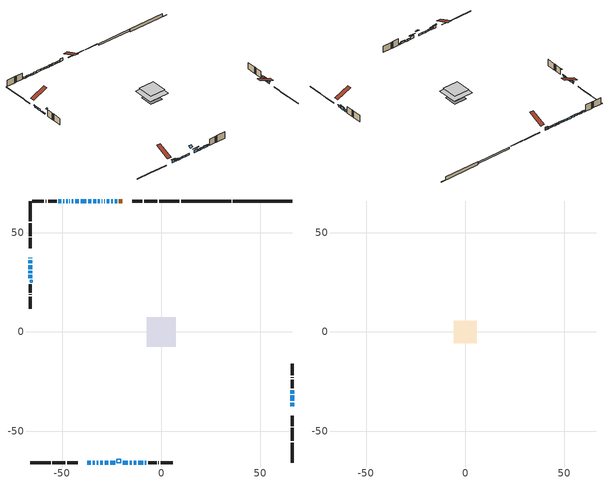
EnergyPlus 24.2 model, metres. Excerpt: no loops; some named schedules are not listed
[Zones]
conditioned space
 floor outside (Floor1 construction): -1.59,-1.59 -1.59,1.59 1.59,1.59 1.59,-1.59 z1.07
 floor adiabatic (Floor3 construction): -3.24,-3.24 -3.24,3.24 3.24,3.24 3.24,-3.24 z1.07
 floor adiabatic (AdiabaticFloorConstruction): -7.43,-7.43 -7.43,7.43 7.43,7.43 7.43,-7.43 z3.51
 floor foundation (Slab1 construction): -4.64,-4.64 -4.64,4.64 4.64,4.64 4.64,-4.64 z-1.37
 floor foundation (Slab2 construction): -3.24,-3.24 -3.24,3.24 3.24,3.24 3.24,-3.24 z-0.3
 wall outside (RimJoist1 construction): 9.14,66.01 -1.09,66.01 / -66.01,-66.01 -55.78,-66.01 / -66.01,66.01 -66.01,55.78 / 66.01,-66.01 66.01,-55.78 z1.07:1.37
 wall outside (RimJoist2 construction): -2.02,66.01 -8.55,66.01 / -54.85,-66.01 -48.32,-66.01 / -66.01,54.85 -66.01,48.32 / 66.01,-54.85 66.01,-48.32 z1.07:1.37
 wall outside (RimJoist3 construction): -9.48,66.01 -14.71,66.01 / -47.39,-66.01 -42.16,-66.01 / -66.01,47.39 -66.01,42.16 / 66.01,-47.39 66.01,-42.16 z1.07:1.37
 wall outside (AdiabaticWallConstruction 1): -19.54,66.01 -21.37,66.01 z1.07:3.1
 wall outside (AdiabaticWallConstruction): 66.01,-37.34 66.01,-35.56 / -66.01,37.34 -66.01,37.08 / -66.01,36.15 -66.01,34.68 / 66.01,-31.03 66.01,-29.26 / -34.63,-66.01 -33.46,-66.01 / -11.56,-66.01 -9.17,-66.01 z1.07:2.24; -66.01,33.75 -66.01,31.72 / -22.29,66.01 -23.45,66.01 / -24.38,66.01 -25.23,66.01 / -26.16,66.01 -27.49,66.01 / -28.41,66.01 -28.81,66.01 / -29.74,66.01 -30.11,66.01 / -31.03,66.01 -31.94,66.01 / -32.87,66.01 -34.23,66.01 / -35.16,66.01 -36.86,66.01 / -37.79,66.01 -40.68,66.01 / -41.6,66.01 -43.31,66.01 / -32.53,-66.01 -31.76,-66.01 / -30.83,-66.01 -29.46,-66.01 / -28.54,-66.01 -26.7,-66.01 / -25.77,-66.01 -23.26,-66.01 / -44.23,66.01 -45.08,66.01 / -46.01,66.01 -46.25,66.01 / -47.18,66.01 -47.99,66.01 / -48.91,66.01 -49.41,66.01 / -15.99,-66.01 -14.87,-66.01 / -50.34,66.01 -51.81,66.01 / -13.94,-66.01 -12.48,-66.01 / -8.24,-66.01 -7.56,-66.01 z1.07:2.29; -66.01,30.79 -66.01,29.67 / -66.01,28.74 -66.01,26.96 z1.07:1.48; 66.01,-34.63 66.01,-31.96 / -37.34,-66.01 -35.56,-66.01 z1.07:3.05; -19.36,-66.01 -16.92,-66.01 z1.07:3
 wall outside (Wall1 construction): -52.74,66.01 -57.03,66.01 / -6.63,-66.01 -2.33,-66.01 / -66.01,24.15 -66.01,19.86 / 66.01,-28.33 66.01,-24.03 z1.07:5.95
 wall outside (Wall2 construction): -57.96,66.01 -58.23,66.01 / -1.41,-66.01 -1.14,-66.01 / -66.01,18.93 -66.01,18.66 / 66.01,-23.1 66.01,-22.84 z1.07:5.95
 wall outside (Wall3 construction): -59.15,66.01 -65.08,66.01 / -0.21,-66.01 5.72,-66.01 / -66.01,17.73 -66.01,11.8 / 66.01,-21.91 66.01,-15.98 z1.07:5.95
 wall foundation (FoundationWall1 construction): 36.14,66.01,-1.37 36.14,66.01,1.07 62.3,66.01,1.07 62.3,66.01,-1.27 66.01,66.01,-1.27 66.01,66.01,-1.37
 wall foundation (FoundationWall2 construction): 35.21,66.01 10.07,66.01 z-0.3:0.9
 window (WindowConstruction): 66.01,-37.34 66.01,-35.56 z1.07:2.24
 window (WindowConstruction 8): -66.01,37.34 -66.01,37.08 z1.07:2.24
 window (WindowConstruction 9): -66.01,36.15 -66.01,34.68 z1.07:2.24
 window (WindowConstruction 10): -66.01,33.75 -66.01,31.72 z1.07:2.29
 window (WindowConstruction 11): -66.01,30.79 -66.01,29.67 z1.07:1.48
 window (WindowConstruction 27): -22.3,66.01 -23.45,66.01 z1.07:2.29
 window (WindowConstruction 28): -24.38,66.01 -25.23,66.01 z1.07:2.29
 window (WindowConstruction 12): 66.01,-34.63 66.01,-31.96 z1.07:3.05
 window (WindowConstruction 13): 66.01,-31.03 66.01,-29.26 z1.07:2.24
 window (WindowConstruction 1): -26.16,66.01 -27.48,66.01 z1.07:2.29
 window (WindowConstruction 14): -28.41,66.01 -28.81,66.01 z1.07:2.29
 window (WindowConstruction 15): -29.74,66.01 -30.1,66.01 z1.07:2.29
 window (WindowConstruction 16): -31.03,66.01 -31.94,66.01 z1.07:2.29
 window (WindowConstruction 17): -32.87,66.01 -34.23,66.01 z1.07:2.29
 window (WindowConstruction 18): -35.16,66.01 -36.86,66.01 z1.07:2.29
 window (WindowConstruction 19): -37.79,66.01 -40.67,66.01 z1.07:2.29
 window (WindowConstruction 20): -37.34,-66.01 -35.56,-66.01 z1.07:3.05
 window (WindowConstruction 21): -34.63,-66.01 -33.46,-66.01 z1.07:2.24
 window (WindowConstruction 2): -41.6,66.01 -43.31,66.01 z1.07:2.29
 window (WindowConstruction 22): -32.53,-66.01 -31.76,-66.01 z1.07:2.29
 window (WindowConstruction 23): -30.83,-66.01 -29.47,-66.01 z1.07:2.29
 window (WindowConstruction 24): -28.54,-66.01 -26.7,-66.01 z1.07:2.29
 window (WindowConstruction 25): -25.77,-66.01 -23.27,-66.01 z1.07:2.29
 window (WindowConstruction 26): -66.01,28.74 -66.01,26.97 z1.07:1.48
 window (WindowConstruction 29): -44.23,66.01 -45.08,66.01 z1.07:2.29
 window (WindowConstruction 3): -46.01,66.01 -46.25,66.01 z1.07:2.29
 window (WindowConstruction 30): -47.18,66.01 -47.99,66.01 z1.07:2.29
 window (WindowConstruction 31): -48.92,66.01 -49.41,66.01 z1.07:2.29
 window (WindowConstruction 32): -19.36,-66.01 -16.92,-66.01 z1.07:3
 window (WindowConstruction 33): -15.99,-66.01 -14.87,-66.01 z1.07:2.29
 window (WindowConstruction 4): -50.34,66.01 -51.81,66.01 z1.07:2.29
 window (WindowConstruction 5): -13.94,-66.01 -12.48,-66.01 z1.07:2.29
 window (WindowConstruction 6): -11.56,-66.01 -9.17,-66.01 z1.07:2.24
 window (WindowConstruction 7): -8.24,-66.01 -7.56,-66.01 z1.07:2.29
 door (Door): -19.54,66.01 -21.37,66.01 z1.07:3.1
 ceiling adiabatic (AdiabaticFloorConstruction): 7.43,-7.43 7.43,7.43 -7.43,7.43 -7.43,-7.43 z3.51
 roof outside (AdiabaticRoofConstruction): -66.01,25.08,5.95 -65.13,25.08,6.31 -65.13,26.04,6.31 -66.01,26.04,5.95; -20.28,-66.01,5.95 -20.28,-64.12,6.74 -22.34,-64.12,6.74 -22.34,-66.01,5.95
 skylight (SkylightConstruction): -66.01,25.08,5.95 -65.13,25.08,6.31 -65.13,26.04,6.31 -66.01,26.04,5.95
 skylight (SkylightConstruction 1): -20.28,-66.01,5.95 -20.28,-64.12,6.74 -22.34,-64.12,6.74 -22.34,-66.01,5.95
attic - vented
 floor to conditioned space (Floor2 construction Reversed): -5.69,-5.69 -5.69,5.69 5.69,5.69 5.69,-5.69 z5.95
 roof outside (Roof1 construction): -18.61,66.01,5.95 -18.61,55.05,10.51 -15.64,55.05,10.51 -15.64,66.01,5.95; -38.26,-66.01,5.95 -38.26,-55.05,10.51 -41.23,-55.05,10.51 -41.23,-66.01,5.95; -66.01,38.26,5.95 -55.05,38.26,10.51 -55.05,41.23,10.51 -66.01,41.23,5.95; 66.01,-38.26,5.95 55.05,-38.26,10.51 55.05,-41.23,10.51 66.01,-41.23,5.95
shading: 66.01,-35.26 66.01,-37.63 66.31,-37.63 66.31,-35.26 z2.54; -66.01,36.78 -66.01,37.63 -66.31,37.63 -66.31,36.78 z2.54; -66.01,34.38 -66.01,36.45 -66.31,36.45 -66.31,34.38 z2.54; -66.01,29.37 -66.01,31.09 -66.31,31.09 -66.31,29.37 z1.77; 66.01,-31.35 66.01,-35.24 66.31,-35.24 66.31,-31.35 z3.66; 66.01,-28.65 66.01,-31.64 66.62,-31.64 66.62,-28.65 z2.85; -34.95,-66.01 -37.95,-66.01 -37.95,-66.31 -34.95,-66.31 z3.66; -32.85,-66.01 -35.24,-66.01 -35.24,-66.62 -32.85,-66.62 z2.85; -66.01,26.36 -66.01,29.35 -66.31,29.35 -66.31,26.36 z2.08; -15.7,-66.01 -20.57,-66.01 -20.57,-66.31 -15.7,-66.31 z4.22; -8.87,-66.01 -11.85,-66.01 -11.85,-66.31 -8.87,-66.31 z2.54
[Building]
Building 1: Terrain=Suburbs
[Site:Location]
Vancouver Intl AP_BC: Latitude {deg}=49.19; Longitude {deg}=-123.18; Time Zone {hr}=-8; Elevation {m}=4; Keep Site Location Information=Yes
[Site:GroundTemperature:Shallow]
8.06451, 6.96315, 6.87495, 7.3976, 9.49575, 11.5841, 13.3946, 14.5416, 14.639, 13.7062, 11.9418, 9.91751
[Site:WaterMainsTemperature]
Calculation Method=Schedule; Temperature Schedule=mains temperature schedule
[Material] Roughness=Rough; Thermal Absorptance=0.9
Name | Thickness {m} | Conductivity {W/m-K} | Density {kg/m3} | Specific Heat {J/kg-K} | Solar Absorptance | Visible Absorptance
asphalt or fiberglass shingles | 0.00635 | 0.162714 | 1121.4 | 1465.45 | 0.4 | 0.4
asphalt or fiberglass shingles 1 | 0.00635 | 0.162714 | 1121.4 | 1465.45 | 0.7 | 0.7
ceiling loosefill ins | 0.169333 | 0.0480833 | 16.02 | 1046.75 | 0.7 | 0.7
ceiling stud and cavity | 0.1397 | 0.132008 | 65.682 | 1177.47 | 0.7 | 0.7
concrete 4.0 in. | 0.1016 | 1.803125 | 2242.8 | 837.4 | 0.7 | 0.7
concrete 8.0 in. | 0.2032 | 1.803125 | 2242.8 | 837.4 | 0.7 | 0.7
door material | 0.04445 | 0.188738 | 512.64 | 1214.23 | 0.7 | 0.7
exterior vertical ins | 0.0207206 | 0.029427 | 32.04 | 1214.23 | 0.7 | 0.7
exterior vertical ins 1 | 0.0288099 | 0.029427 | 32.04 | 1214.23 | 0.7 | 0.7
floor covering | 0.0127 | 0.0433444 | 54.468 | 1339.84 | 0.6 | 0.6
floor covering 1 | 0.0127 | 9.015625 | 54.468 | 1339.84 | 0.6 | 0.6
floor rigid ins; rim joist rigid ins; wall rigid ins | 0.051816 | 0.029427 | 32.04 | 1214.23 | 0.7 | 0.7
floor rigid ins 1; roof rigid ins; wall rigid ins 1 | 0.512978 | 0.029427 | 32.04 | 1214.23 | 0.7 | 0.7
floor stud and cavity | 0.1397 | 0.0956799 | 92.3553 | 1139.71 | 0.7 | 0.7
floor stud and cavity 1 | 0.0889 | 0.233522 | 50.32683 | 1063.81 | 0.7 | 0.7
floor stud and cavity 2 | 0.1397 | 1.75129 | 37.0049 | 1207.88 | 0.7 | 0.7
furniture material conditioned space 1 | 0.1524 | 0.115458 | 640.8 | 1214.23 | 0.6 | 0.6
gypsum board | 0.0127 | 0.160291 | 801 | 837.4 | 0.6 | 0.6
gypsum board 1 | 0.0127 | 0.160291 | 801 | 837.4 | 0.7 | 0.7
osb sheathing 0.5 in. | 0.0127 | 0.115458 | 512.64 | 1214.23 | 0.7 | 0.7
osb sheathing 0.75 in. | 0.01905 | 0.115458 | 512.64 | 1214.23 | 0.7 | 0.7
osb sheathing 2.0 in. | 0.0508 | 0.115458 | 512.64 | 1214.23 | 0.7 | 0.7
rim joist stud and cavity | 0.0508 | 0.0440068 | 125.044 | 1163.47 | 0.6 | 0.6
rim joist stud and cavity 1 | 0.0508 | 0.0310355 | 125.044 | 1163.47 | 0.6 | 0.6
roof stud and cavity | 0.18415 | 1.78686 | 37.0049 | 1207.88 | 0.6 | 0.6
wall stud and cavity | 0.1397 | 0.3136 | 139.0536 | 1170.24 | 0.7 | 0.7
wall stud and cavity 1 | 0.1397 | 0.0881538 | 139.0536 | 1170.24 | 0.7 | 0.7
wall stud and cavity 2 | 0.1397 | 0.272647 | 139.0536 | 1170.24 | 0.7 | 0.7
wall stud and cavity 3 | 0.0889 | 0.380278 | 52.3479 | 1209.89 | 0.7 | 0.7
wall stud and cavity 4 | 0.0889 | 0.391764 | 83.0341 | 1211.67 | 0.7 | 0.7
wood siding | 0.0254 | 0.102417 | 544.68 | 1172.36 | 0.4 | 0.4
wood siding 1; wood siding 2; wood siding 3 | 0.0254 | 0.102417 | 544.68 | 1172.36 | 0.7 | 0.7
[WindowMaterial:SimpleGlazingSystem]
Name | U-Factor {W/m2-K} | Solar Heat Gain Coefficient
SkylightMaterial | 6.76339 | 0.7276
SkylightMaterial 1 | 3.84532 | 0.75
WindowMaterial | 4.17163 | 0.68
WindowMaterial 1 | 3.66685 | 0.7
WindowMaterial 10 | 3.27848 | 0.73
WindowMaterial 11 | 4.81665 | 0.61
WindowMaterial 12 | 4.45042 | 0.64
WindowMaterial 13 | 4.01264 | 0.67
WindowMaterial 14 | 4.58044 | 0.66
WindowMaterial 15 | 3.557267 | 0.7
WindowMaterial 16 | 4.25339 | 0.68
WindowMaterial 17 | 4.51458 | 0.67
WindowMaterial 18 | 5.37877 | 0.61
WindowMaterial 19 | 3.628242 | 0.7
WindowMaterial 2 | 6.492793 | 0.55
WindowMaterial 20 | 4.00924 | 0.67
WindowMaterial 21 | 4.33856 | 0.68
WindowMaterial 22 | 5.38218 | 0.61
WindowMaterial 23 | 3.032052 | 0.57
WindowMaterial 24 | 3.006501 | 0.6
WindowMaterial 25 | 4.31925 | 0.65
WindowMaterial 26 | 3.85763 | 0.68
WindowMaterial 27 | 6.38094 | 0.56
WindowMaterial 28 | 4.05466 | 0.69
WindowMaterial 29 | 4.23011 | 0.68
WindowMaterial 3 | 4.09838 | 0.66
WindowMaterial 4 | 3.60496 | 0.7
WindowMaterial 5 | 4.00469 | 0.69
WindowMaterial 6 | 5.6428 | 0.6
WindowMaterial 7 | 4.30847 | 0.68
WindowMaterial 8 | 5.87559 | 0.78
WindowMaterial 9 | 5.700712 | 0.6
[Construction]
AdiabaticFloorConstruction: floor stud and cavity 2, floor rigid ins 1, osb sheathing 0.75 in., floor covering
AdiabaticRoofConstruction: asphalt or fiberglass shingles 1, roof rigid ins, osb sheathing 0.75 in., roof stud and cavity
AdiabaticWallConstruction: wood siding 2, wall rigid ins 1, wall stud and cavity 3, gypsum board
AdiabaticWallConstruction 1: wood siding 3, wall rigid ins 1, wall stud and cavity 3, gypsum board
Door: door material
Floor1 construction: floor stud and cavity, floor rigid ins, osb sheathing 0.75 in., floor covering
Floor2 construction Reversed: gypsum board, ceiling stud and cavity, ceiling loosefill ins
Floor3 construction: floor stud and cavity 1, floor covering 1
FoundationWall1 construction; FoundationWall2 construction: concrete 8.0 in., gypsum board 1
furniture construction conditioned space 1: furniture material conditioned space 1
PartitionWallConstruction: gypsum board, wall stud and cavity 4, gypsum board
RimJoist1 construction; RimJoist2 construction: wood siding 1, rim joist rigid ins, osb sheathing 2.0 in., rim joist stud and cavity
RimJoist3 construction: wood siding 1, osb sheathing 2.0 in., rim joist stud and cavity 1
Roof1 construction: asphalt or fiberglass shingles
SkylightConstruction: SkylightMaterial
SkylightConstruction 1: SkylightMaterial 1
Slab1 construction; Slab2 construction: concrete 4.0 in.
Wall1 construction: wood siding, wall rigid ins, osb sheathing 0.5 in., wall stud and cavity, gypsum board
Wall2 construction: wood siding, osb sheathing 0.5 in., wall stud and cavity 1, gypsum board
Wall3 construction: wood siding, wall rigid ins, osb sheathing 0.5 in., wall stud and cavity 2, gypsum board
WindowConstruction; WindowConstruction 13; WindowConstruction 2: WindowMaterial
WindowConstruction 1: WindowMaterial 1
WindowConstruction 10: WindowMaterial 8
WindowConstruction 11: WindowMaterial 9
WindowConstruction 12: WindowMaterial 10
WindowConstruction 14: WindowMaterial 11
WindowConstruction 15: WindowMaterial 12
WindowConstruction 16: WindowMaterial 13
WindowConstruction 17: WindowMaterial 14
WindowConstruction 18: WindowMaterial 15
WindowConstruction 19; WindowConstruction 20: WindowMaterial 16
WindowConstruction 21: WindowMaterial 17
WindowConstruction 22: WindowMaterial 18
WindowConstruction 23: WindowMaterial 19
WindowConstruction 24: WindowMaterial 20
WindowConstruction 25: WindowMaterial 21
WindowConstruction 26: WindowMaterial 22
WindowConstruction 27: WindowMaterial 23
WindowConstruction 28: WindowMaterial 24
WindowConstruction 29: WindowMaterial 25
WindowConstruction 3; WindowConstruction 8: WindowMaterial 2
WindowConstruction 30: WindowMaterial 26
WindowConstruction 31: WindowMaterial 27
WindowConstruction 32: WindowMaterial 28
WindowConstruction 33: WindowMaterial 29
WindowConstruction 4: WindowMaterial 3
WindowConstruction 5: WindowMaterial 4
WindowConstruction 6: WindowMaterial 5
WindowConstruction 7: WindowMaterial 6
WindowConstruction 9: WindowMaterial 7
[Zone] Multiplier=1; Part of Total Floor Area=Yes
Name | Volume {m3}
attic - vented | 100.381
conditioned space | 923.2
[Space]
Name | Zone | Volume {m3}
attic - vented 1 | attic - vented | 100.381
conditioned space 1 | conditioned space | 923.2
[ZoneInfiltration:EffectiveLeakageArea]
infil attic - vented 1: Zone or Space=attic - vented 1; Schedule=Always On Discrete; Effective Air Leakage Area {cm2}=5367.99; Stack Coefficient=0.000317544; Wind Coefficient=1.20399e-05
[ZoneMixing]
whole house fan mix: Zone or Space=attic - vented; Schedule=Always On Continuous; Design Flow Rate Calculation Method=Flow/Zone; Design Flow Rate {m3/s}=0; Source Zone or Space=conditioned space
[SurfaceProperty:ExposedFoundationPerimeter] Exposed Perimeter Calculation Method=TotalExposedPerimeter
Name | Total Exposed Perimeter {m}
Slab1 | 29.87
Slab2 | 25.146
[InternalMass] Zone or ZoneList=conditioned space; Space or SpaceList=conditioned space 1
Name | Construction | Surface Area {m2}
furniture mass conditioned space 1 | furniture construction conditioned space 1 | 160.452
partition wall mass | PartitionWallConstruction | 359.09
[Lights]
interior lighting: Zone or ZoneList or Space or SpaceList=conditioned space 1; Schedule=interior lighting schedule; Design Level Calculation Method=LightingLevel; Lighting Level {W}=343.2; Return Air Fraction=0; Fraction Radiant=0.6; Fraction Visible=0.2; Fraction Replaceable=1
[People]
occupants: Zone or ZoneList or Space or SpaceList=conditioned space 1; Number of People Schedule=occupants schedule; Number of People Calculation Method=People; Number of People=3; Fraction Radiant=0.314171; Sensible Heat Fraction=0.56303; Activity Level Schedule=occupants activity schedule; Carbon Dioxide Generation Rate {m3/s-W}=0; Enable ASHRAE 55 Comfort Warnings=No; Mean Radiant Temperature Calculation Type=EnclosureAveraged
[ElectricEquipment] Zone or ZoneList or Space or SpaceList=conditioned space 1; Design Level Calculation Method=EquipmentLevel
Name | Schedule | Design Level {W} | Fraction Latent | Fraction Radiant | Fraction Lost
clothes dryer | clothes dryer schedule | 140.772 | 0.015 | 0.081 | 0.85
clothes washer | clothes washer schedule | 32.1985 | 0.03 | 0.162 | 0.7
cooking range | cooking range schedule | 215.147 | 0.08 | 0.432 | 0.2
dishwasher | dishwasher schedule | 66.8632 | 0.3 | 0.18 | 0.4
fridge | fridge schedule | 72.9452 | 0 | 0.6 | 0
mech vent bath fan 0 | mech vent bath fan 0 schedule | 25.1 | 0 | 0 | 1
mech vent bath fan 1 | mech vent bath fan 1 schedule | 25.1 | 0 | 0 | 1
mech vent house fan | mech vent house fan schedule | 0 | 0 | 0 | 1
mech vent house fan cfis | mech vent house fan cfis schedule | 0 | 0 | 0 | 0
mech vent range fan 0 | mech vent range fan 0 schedule | 57 | 0 | 0 | 1
misc plug loads | misc plug loads schedule | 494.7 | 0.045 | 0.513 | 0.1
whole house fan | Always On Discrete | 0 | 0 | 0 | 1
[OtherEquipment] Zone or ZoneList or Space or SpaceList=conditioned space 1; Design Level Calculation Method=EquipmentLevel
Name | Fuel Type | Schedule | Design Level {W} | Fraction Latent | Fraction Radiant | Fraction Lost
clothes dryer 1 | Electricity | clothes dryer schedule | 0 | 0.015 | 0.081 | 0.85
cooking range 1 | Electricity | cooking range schedule | 0 | 0.08 | 0.432 | 0.2
general water use latent | None | general water use schedule | 62.594 | 1 | 0 | 0
general water use sensible | None | general water use schedule | -61.6891 | 0 | 0.6 | 0
mech vent house fan latent load | None | Always On Discrete | 0 | 1 | 0 | 0
mech vent house fan sensible load | None | Always On Discrete | 0 | 0 | 0 | 0
water heater energy adjustment1 | NaturalGas | Always On Discrete | 0.01 | 0 | 0 | 1
[ZoneInfiltration:DesignFlowRate] Zone or ZoneList or Space or SpaceList=conditioned space 1; Schedule=Always On Discrete; Design Flow Rate Calculation Method=Flow/Zone; Design Flow Rate {m3/s}=0
infil flow; natural vent flow; whole house fan flow
[Foundation:Kiva] Initial Indoor Air Temperature {C}=18; Wall Depth Below Slab {m}=0.2032; Custom Block X Position 1 {m}=0.2159; Custom Block Z Position 1 {m}=0
Name | Wall Height Above Grade {m} | Custom Block Material Name 1 | Custom Block Depth 1 {m}
Foundation Kiva 1 | 1.06997 | exterior vertical ins | 2.43998
Foundation Kiva 2 | 0.899983 | exterior vertical ins 1 | 1.2
[Foundation:Kiva:Settings]
Soil Conductivity {W/m-K}=0.849921; Soil Density {kg/m3}=1842.3; Soil Specific Heat {J/kg-K}=418.7; Ground Solar Absorptivity=0.9; Ground Thermal Absorptivity=0.9; Ground Surface Roughness {m}=0.03; Far-Field Width {m}=40; Deep-Ground Boundary Condition=ZeroFlux; Deep-Ground Depth {m}=40; Minimum Cell Dimension {m}=0.2; Maximum Cell Growth Coefficient=3; Simulation Timestep=Timestep
[Exterior:Lights]
exterior lighting: Schedule=exterior lighting schedule; Design Level {W}=75.6
[Schedule:Constant]
Name | Hourly Value
Always On Continuous; mech vent house fan schedule; mech vent house fan cfis schedule; Always On Discrete | 1
occupants activity schedule | 117.228
fridge schedule | 0
[Schedule:Week:Daily]
interior lighting schedule Week Rule - Jan1-Jan27: interior lighting schedule day, interior lighting schedule day, interior lighting schedule day, interior lighting schedule day, interior lighting schedule day, interior lighting schedule day, interior lighting schedule day, interior lighting schedule default day, interior lighting schedule default day, interior lighting schedule default day, interior lighting schedule default day, interior lighting schedule default day
interior lighting schedule Week Rule - Jan28-Feb3: interior lighting schedule day, interior lighting schedule day, interior lighting schedule day, interior lighting schedule day, interior lighting schedule day 1, interior lighting schedule day 1, interior lighting schedule day 1, interior lighting schedule default day, interior lighting schedule default day, interior lighting schedule default day, interior lighting schedule default day, interior lighting schedule default day
interior lighting schedule Week Rule - Feb4-Feb24: interior lighting schedule day 1, interior lighting schedule day 1, interior lighting schedule day 1, interior lighting schedule day 1, interior lighting schedule day 1, interior lighting schedule day 1, interior lighting schedule day 1, interior lighting schedule default day, interior lighting schedule default day, interior lighting schedule default day, interior lighting schedule default day, interior lighting schedule default day
interior lighting schedule Week Rule - Feb25-Mar3: interior lighting schedule day 1, interior lighting schedule day 1, interior lighting schedule day 1, interior lighting schedule day 1, interior lighting schedule day 2, interior lighting schedule day 2, interior lighting schedule day 2, interior lighting schedule default day, interior lighting schedule default day, interior lighting schedule default day, interior lighting schedule default day, interior lighting schedule default day
interior lighting schedule Week Rule - Mar4-Mar31: interior lighting schedule day 2, interior lighting schedule day 2, interior lighting schedule day 2, interior lighting schedule day 2, interior lighting schedule day 2, interior lighting schedule day 2, interior lighting schedule day 2, interior lighting schedule default day, interior lighting schedule default day, interior lighting schedule default day, interior lighting schedule default day, interior lighting schedule default day
interior lighting schedule Week Rule - Apr1-Apr28: interior lighting schedule day 3, interior lighting schedule day 3, interior lighting schedule day 3, interior lighting schedule day 3, interior lighting schedule day 3, interior lighting schedule day 3, interior lighting schedule day 3, interior lighting schedule default day, interior lighting schedule default day, interior lighting schedule default day, interior lighting schedule default day, interior lighting schedule default day
interior lighting schedule Week Rule - Apr29-May5: interior lighting schedule day 3, interior lighting schedule day 3, interior lighting schedule day 4, interior lighting schedule day 4, interior lighting schedule day 4, interior lighting schedule day 4, interior lighting schedule day 4, interior lighting schedule default day, interior lighting schedule default day, interior lighting schedule default day, interior lighting schedule default day, interior lighting schedule default day
interior lighting schedule Week Rule - May6-May26: interior lighting schedule day 4, interior lighting schedule day 4, interior lighting schedule day 4, interior lighting schedule day 4, interior lighting schedule day 4, interior lighting schedule day 4, interior lighting schedule day 4, interior lighting schedule default day, interior lighting schedule default day, interior lighting schedule default day, interior lighting schedule default day, interior lighting schedule default day
interior lighting schedule Week Rule - May27-Jun2: interior lighting schedule day 4, interior lighting schedule day 4, interior lighting schedule day 4, interior lighting schedule day 4, interior lighting schedule day 4, interior lighting schedule day 5, interior lighting schedule day 5, interior lighting schedule default day, interior lighting schedule default day, interior lighting schedule default day, interior lighting schedule default day, interior lighting schedule default day
interior lighting schedule Week Rule - Jun3-Jun30: interior lighting schedule day 5, interior lighting schedule day 5, interior lighting schedule day 5, interior lighting schedule day 5, interior lighting schedule day 5, interior lighting schedule day 5, interior lighting schedule day 5, interior lighting schedule default day, interior lighting schedule default day, interior lighting schedule default day, interior lighting schedule default day, interior lighting schedule default day
interior lighting schedule Week Rule - Jul1-Jul28: interior lighting schedule day 6, interior lighting schedule day 6, interior lighting schedule day 6, interior lighting schedule day 6, interior lighting schedule day 6, interior lighting schedule day 6, interior lighting schedule day 6, interior lighting schedule default day, interior lighting schedule default day, interior lighting schedule default day, interior lighting schedule default day, interior lighting schedule default day
interior lighting schedule Week Rule - Jul29-Aug4: interior lighting schedule day 6, interior lighting schedule day 6, interior lighting schedule day 6, interior lighting schedule day 7, interior lighting schedule day 7, interior lighting schedule day 7, interior lighting schedule day 7, interior lighting schedule default day, interior lighting schedule default day, interior lighting schedule default day, interior lighting schedule default day, interior lighting schedule default day
interior lighting schedule Week Rule - Aug5-Aug25: interior lighting schedule day 7, interior lighting schedule day 7, interior lighting schedule day 7, interior lighting schedule day 7, interior lighting schedule day 7, interior lighting schedule day 7, interior lighting schedule day 7, interior lighting schedule default day, interior lighting schedule default day, interior lighting schedule default day, interior lighting schedule default day, interior lighting schedule default day
interior lighting schedule Week Rule - Aug26-Sep1: interior lighting schedule day 7, interior lighting schedule day 7, interior lighting schedule day 7, interior lighting schedule day 7, interior lighting schedule day 7, interior lighting schedule day 7, interior lighting schedule day 8, interior lighting schedule default day, interior lighting schedule default day, interior lighting schedule default day, interior lighting schedule default day, interior lighting schedule default day
interior lighting schedule Week Rule - Sep2-Sep29: interior lighting schedule day 8, interior lighting schedule day 8, interior lighting schedule day 8, interior lighting schedule day 8, interior lighting schedule day 8, interior lighting schedule day 8, interior lighting schedule day 8, interior lighting schedule default day, interior lighting schedule default day, interior lighting schedule default day, interior lighting schedule default day, interior lighting schedule default day
interior lighting schedule Week Rule - Sep30-Oct6: interior lighting schedule day 8, interior lighting schedule day 9, interior lighting schedule day 9, interior lighting schedule day 9, interior lighting schedule day 9, interior lighting schedule day 9, interior lighting schedule day 9, interior lighting schedule default day, interior lighting schedule default day, interior lighting schedule default day, interior lighting schedule default day, interior lighting schedule default day
interior lighting schedule Week Rule - Oct7-Oct27: interior lighting schedule day 9, interior lighting schedule day 9, interior lighting schedule day 9, interior lighting schedule day 9, interior lighting schedule day 9, interior lighting schedule day 9, interior lighting schedule day 9, interior lighting schedule default day, interior lighting schedule default day, interior lighting schedule default day, interior lighting schedule default day, interior lighting schedule default day
interior lighting schedule Week Rule - Oct28-Nov3: interior lighting schedule day 9, interior lighting schedule day 9, interior lighting schedule day 9, interior lighting schedule day 9, interior lighting schedule day 10, interior lighting schedule day 10, interior lighting schedule day 10, interior lighting schedule default day, interior lighting schedule default day, interior lighting schedule default day, interior lighting schedule default day, interior lighting schedule default day
interior lighting schedule Week Rule - Nov4-Nov24: interior lighting schedule day 10, interior lighting schedule day 10, interior lighting schedule day 10, interior lighting schedule day 10, interior lighting schedule day 10, interior lighting schedule day 10, interior lighting schedule day 10, interior lighting schedule default day, interior lighting schedule default day, interior lighting schedule default day, interior lighting schedule default day, interior lighting schedule default day
interior lighting schedule Week Rule - Nov25-Dec1: interior lighting schedule day 10, interior lighting schedule day 10, interior lighting schedule day 10, interior lighting schedule day 10, interior lighting schedule day 10, interior lighting schedule day 10, interior lighting schedule day 11, interior lighting schedule default day, interior lighting schedule default day, interior lighting schedule default day, interior lighting schedule default day, interior lighting schedule default day
interior lighting schedule Week Rule - Dec2-Dec31: interior lighting schedule day 11, interior lighting schedule day 11, interior lighting schedule day 11, interior lighting schedule day 11, interior lighting schedule day 11, interior lighting schedule day 11, interior lighting schedule day 11, interior lighting schedule default day, interior lighting schedule default day, interior lighting schedule default day, interior lighting schedule default day, interior lighting schedule default day
occupants schedule Week Rule - Jan1-Dec31: occupants schedule day, occupants schedule day, occupants schedule day, occupants schedule day, occupants schedule day, occupants schedule day, occupants schedule day, occupants schedule default day, occupants schedule default day, occupants schedule default day, occupants schedule default day, occupants schedule default day
clothes dryer schedule Week Rule - Jan1-Dec31: clothes dryer schedule day, clothes dryer schedule day, clothes dryer schedule day, clothes dryer schedule day, clothes dryer schedule day, clothes dryer schedule day, clothes dryer schedule day, clothes dryer schedule default day, clothes dryer schedule default day, clothes dryer schedule default day, clothes dryer schedule default day, clothes dryer schedule default day
clothes washer schedule Week Rule - Jan1-Dec31: clothes washer schedule day, clothes washer schedule day, clothes washer schedule day, clothes washer schedule day, clothes washer schedule day, clothes washer schedule day, clothes washer schedule day, clothes washer schedule default day, clothes washer schedule default day, clothes washer schedule default day, clothes washer schedule default day, clothes washer schedule default day
cooking range schedule Week Rule - Jan1-Dec31: cooking range schedule day, cooking range schedule day, cooking range schedule day, cooking range schedule day, cooking range schedule day, cooking range schedule day, cooking range schedule day, cooking range schedule default day, cooking range schedule default day, cooking range schedule default day, cooking range schedule default day, cooking range schedule default day
dishwasher schedule Week Rule - Jan1-Dec31: dishwasher schedule day, dishwasher schedule day, dishwasher schedule day, dishwasher schedule day, dishwasher schedule day, dishwasher schedule day, dishwasher schedule day, dishwasher schedule default day, dishwasher schedule default day, dishwasher schedule default day, dishwasher schedule default day, dishwasher schedule default day
mech vent bath fan 0 schedule Week Rule - Jan1-Dec31: mech vent bath fan 0 schedule day, mech vent bath fan 0 schedule day, mech vent bath fan 0 schedule day, mech vent bath fan 0 schedule day, mech vent bath fan 0 schedule day, mech vent bath fan 0 schedule day, mech vent bath fan 0 schedule day, mech vent bath fan 0 schedule default day, mech vent bath fan 0 schedule default day, mech vent bath fan 0 schedule default day, mech vent bath fan 0 schedule default day, mech vent bath fan 0 schedule default day
mech vent bath fan 1 schedule Week Rule - Jan1-Dec31: mech vent bath fan 1 schedule day, mech vent bath fan 1 schedule day, mech vent bath fan 1 schedule day, mech vent bath fan 1 schedule day, mech vent bath fan 1 schedule day, mech vent bath fan 1 schedule day, mech vent bath fan 1 schedule day, mech vent bath fan 1 schedule default day, mech vent bath fan 1 schedule default day, mech vent bath fan 1 schedule default day, mech vent bath fan 1 schedule default day, mech vent bath fan 1 schedule default day
mech vent range fan 0 schedule Week Rule - Jan1-Dec31: mech vent range fan 0 schedule day, mech vent range fan 0 schedule day, mech vent range fan 0 schedule day, mech vent range fan 0 schedule day, mech vent range fan 0 schedule day, mech vent range fan 0 schedule day, mech vent range fan 0 schedule day, mech vent range fan 0 schedule default day, mech vent range fan 0 schedule default day, mech vent range fan 0 schedule default day, mech vent range fan 0 schedule default day, mech vent range fan 0 schedule default day
[Schedule:Year]
interior lighting schedule: interior lighting schedule Week Rule - Jan1-Jan27, 1, 1, 1, 27, interior lighting schedule Week Rule - Jan28-Feb3, 1, 28, 2, 3, interior lighting schedule Week Rule - Feb4-Feb24, 2, 4, 2, 24, interior lighting schedule Week Rule - Feb25-Mar3, 2, 25, 3, 3, interior lighting schedule Week Rule - Mar4-Mar31, 3, 4, 3, 31, interior lighting schedule Week Rule - Apr1-Apr28, 4, 1, 4, 28, interior lighting schedule Week Rule - Apr29-May5, 4, 29, 5, 5, interior lighting schedule Week Rule - May6-May26, 5, 6, 5, 26, interior lighting schedule Week Rule - May27-Jun2, 5, 27, 6, 2, interior lighting schedule Week Rule - Jun3-Jun30, 6, 3, 6, 30, interior lighting schedule Week Rule - Jul1-Jul28, 7, 1, 7, 28, interior lighting schedule Week Rule - Jul29-Aug4, 7, 29, 8, 4, interior lighting schedule Week Rule - Aug5-Aug25, 8, 5, 8, 25, interior lighting schedule Week Rule - Aug26-Sep1, 8, 26, 9, 1, interior lighting schedule Week Rule - Sep2-Sep29, 9, 2, 9, 29, interior lighting schedule Week Rule - Sep30-Oct6, 9, 30, 10, 6, interior lighting schedule Week Rule - Oct7-Oct27, 10, 7, 10, 27, interior lighting schedule Week Rule - Oct28-Nov3, 10, 28, 11, 3, interior lighting schedule Week Rule - Nov4-Nov24, 11, 4, 11, 24, interior lighting schedule Week Rule - Nov25-Dec1, 11, 25, 12, 1, interior lighting schedule Week Rule - Dec2-Dec31, 12, 2, 12, 31
occupants schedule: occupants schedule Week Rule - Jan1-Dec31, 1, 1, 12, 31
clothes dryer schedule: clothes dryer schedule Week Rule - Jan1-Dec31, 1, 1, 12, 31
clothes washer schedule: clothes washer schedule Week Rule - Jan1-Dec31, 1, 1, 12, 31
cooking range schedule: cooking range schedule Week Rule - Jan1-Dec31, 1, 1, 12, 31
dishwasher schedule: dishwasher schedule Week Rule - Jan1-Dec31, 1, 1, 12, 31
mech vent bath fan 0 schedule: mech vent bath fan 0 schedule Week Rule - Jan1-Dec31, 1, 1, 12, 31
mech vent bath fan 1 schedule: mech vent bath fan 1 schedule Week Rule - Jan1-Dec31, 1, 1, 12, 31
mech vent range fan 0 schedule: mech vent range fan 0 schedule Week Rule - Jan1-Dec31, 1, 1, 12, 31
misc plug loads schedule: misc plug loads schedule Week Rule - Jan1-Dec31, 1, 1, 12, 31
general water use schedule: general water use schedule Week Rule - Jan1-Dec31, 1, 1, 12, 31
exterior lighting schedule: exterior lighting schedule Week Rule - Jan1-Jan27, 1, 1, 1, 27, exterior lighting schedule Week Rule - Jan28-Feb3, 1, 28, 2, 3, exterior lighting schedule Week Rule - Feb4-Feb24, 2, 4, 2, 24, exterior lighting schedule Week Rule - Feb25-Mar3, 2, 25, 3, 3, exterior lighting schedule Week Rule - Mar4-Mar31, 3, 4, 3, 31, exterior lighting schedule Week Rule - Apr1-Apr28, 4, 1, 4, 28, exterior lighting schedule Week Rule - Apr29-May5, 4, 29, 5, 5, exterior lighting schedule Week Rule - May6-May26, 5, 6, 5, 26, exterior lighting schedule Week Rule - May27-Jun2, 5, 27, 6, 2, exterior lighting schedule Week Rule - Jun3-Jun30, 6, 3, 6, 30, exterior lighting schedule Week Rule - Jul1-Jul28, 7, 1, 7, 28, exterior lighting schedule Week Rule - Jul29-Aug4, 7, 29, 8, 4, exterior lighting schedule Week Rule - Aug5-Aug25, 8, 5, 8, 25, exterior lighting schedule Week Rule - Aug26-Sep1, 8, 26, 9, 1, exterior lighting schedule Week Rule - Sep2-Sep29, 9, 2, 9, 29, exterior lighting schedule Week Rule - Sep30-Oct6, 9, 30, 10, 6, exterior lighting schedule Week Rule - Oct7-Oct27, 10, 7, 10, 27, exterior lighting schedule Week Rule - Oct28-Nov3, 10, 28, 11, 3, exterior lighting schedule Week Rule - Nov4-Nov24, 11, 4, 11, 24, exterior lighting schedule Week Rule - Nov25-Dec1, 11, 25, 12, 1, exterior lighting schedule Week Rule - Dec2-Dec31, 12, 2, 12, 31
[Schedule:Compact]
mains temperature schedule: Through: 01/01, For: AllDays, Until: 24:00, 11.375, Through: 01/02, For: AllDays, Until: 24:00, 11.3367, Through: 01/03, For: AllDays, Until: 24:00, 11.2994, Through: 01/04, For: AllDays, Until: 24:00, 11.2628, Through: 01/05, For: AllDays, Until: 24:00, 11.2267, Through: 01/06, For: AllDays, Until: 24:00, 11.1917, Through: 01/07, For: AllDays, Until: 24:00, 11.1578, Through: 01/08, For: AllDays, Until: 24:00, 11.1244, Through: 01/09, For: AllDays, Until: 24:00, 11.0917, Through: 01/10, For: AllDays, Until: 24:00, 11.06, Through: 01/11, For: AllDays, Until: 24:00, 11.0289, Through: 01/12, For: AllDays, Until: 24:00, 10.9989, Through: 01/13, For: AllDays, Until: 24:00, 10.97, Through: 01/14, For: AllDays, Until: 24:00, 10.9417, Through: 01/15, For: AllDays, Until: 24:00, 10.9139, Through: 01/16, For: AllDays, Until: 24:00, 10.8878, Through: 01/17, For: AllDays, Until: 24:00, 10.8622, Through: 01/18, For: AllDays, Until: 24:00, 10.8372, Through: 01/19, For: AllDays, Until: 24:00, 10.8133, Through: 01/20, For: AllDays, Until: 24:00, 10.7906, Through: 01/21, For: AllDays, Until: 24:00, 10.7683, Through: 01/22, For: AllDays, Until: 24:00, 10.7478, Through: 01/23, For: AllDays, Until: 24:00, 10.7272, Through: 01/24, For: AllDays, Until: 24:00, 10.7083, Through: 01/25, For: AllDays, Until: 24:00, 10.69, Through: 01/26, For: AllDays, Until: 24:00, 10.6728, Through: 01/27, For: AllDays, Until: 24:00, 10.6567, Through: 01/28, For: AllDays, Until: 24:00, 10.6411, Through: 01/29, For: AllDays, Until: 24:00, 10.6267, Through: 01/30, For: AllDays, Until: 24:00, 10.6133, Through: 01/31, For: AllDays, Until: 24:00, 10.6011, Through: 02/01, For: AllDays, Until: 24:00, 10.59, Through: 02/02, For: AllDays, Until: 24:00, 10.5794, Through: 02/03, For: AllDays, Until: 24:00, 10.57, Through: 02/04, For: AllDays, Until: 24:00, 10.5617, Through: 02/05, For: AllDays, Until: 24:00, 10.5539, Through: 02/06, For: AllDays, Until: 24:00, 10.5478, Through: 02/07, For: AllDays, Until: 24:00, 10.5422, Through: 02/08, For: AllDays, Until: 24:00, 10.5378, Through: 02/09, For: AllDays, Until: 24:00, 10.5339, Through: 02/10, For: AllDays, Until: 24:00, 10.5317, Through: 02/11, For: AllDays, Until: 24:00, 10.53, Through: 02/12, For: AllDays, Until: 24:00, 10.53, Through: 02/13, For: AllDays, Until: 24:00, 10.5306, Through: 02/14, For: AllDays, Until: 24:00, 10.5317, Through: 02/15, For: AllDays, Until: 24:00, 10.5344, Through: 02/16, For: AllDays, Until: 24:00, 10.5378, Through: 02/17, For: AllDays, Until: 24:00, 10.5428, Through: 02/18, For: AllDays, Until: 24:00, 10.5483, Through: 02/19, For: AllDays, Until: 24:00, 10.5544, Through: 02/20, For: AllDays, Until: 24:00, 10.5622, Through: 02/21, For: AllDays, Until: 24:00, 10.5706, Through: 02/22, For: AllDays, Until: 24:00, 10.5806, Through: 02/23, For: AllDays, Until: 24:00, 10.5911, Through: 02/24, For: AllDays, Until: 24:00, 10.6022, Through: 02/25, For: AllDays, Until: 24:00, 10.615, Through: 02/26, For: AllDays, Until: 24:00, 10.6283, Through: 02/27, For: AllDays, Until: 24:00, 10.6428, Through: 02/28, For: AllDays, Until: 24:00, 10.6583, Through: 03/01, For: AllDays, Until: 24:00, 10.6744, Through: 03/02, For: AllDays, Until: 24:00, 10.6917, Through: 03/03, For: AllDays, Until: 24:00, 10.71, Through: 03/04, For: AllDays, Until: 24:00, 10.7294, Through: 03/05, For: AllDays, Until: 24:00, 10.7494, Through: 03/06, For: AllDays, Until: 24:00, 10.7706, Through: 03/07, For: AllDays, Until: 24:00, 10.7928, Through: 03/08, For: AllDays, Until: 24:00, 10.8161, Through: 03/09, For: AllDays, Until: 24:00, 10.84, Through: 03/10, For: AllDays, Until: 24:00, 10.8644, Through: 03/11, For: AllDays, Until: 24:00, 10.8906, Through: 03/12, For: AllDays, Until: 24:00, 10.9167, Through: 03/13, For: AllDays, Until: 24:00, 10.9444, Through: 03/14, For: AllDays, Until: 24:00, 10.9728, Through: 03/15, For: AllDays, Until: 24:00, 11.0022, Through: 03/16, For: AllDays, Until: 24:00, 11.0322, Through: 03/17, For: AllDays, Until: 24:00, 11.0633, Through: 03/18, For: AllDays, Until: 24:00, 11.095, Through: 03/19, For: AllDays, Until: 24:00, 11.1278, Through: 03/20, For: AllDays, Until: 24:00, 11.1611, Through: 03/21, For: AllDays, Until: 24:00, 11.1956, Through: 03/22, For: AllDays, Until: 24:00, 11.2306, Through: 03/23, For: AllDays, Until: 24:00, 11.2667, Through: 03/24, For: AllDays, Until: 24:00, 11.3033, Through: 03/25, For: AllDays, Until: 24:00, 11.3406, Through: 03/26, For: AllDays, Until: 24:00, 11.3789, Through: 03/27, For: AllDays, Until: 24:00, 11.4178, Through: 03/28, For: AllDays, Until: 24:00, 11.4572, Through: 03/29, For: AllDays, Until: 24:00, 11.4978, Through: 03/30, For: AllDays, Until: 24:00, 11.5389, Through: 03/31, For: AllDays, Until: 24:00, 11.5811, Through: 04/01, For: AllDays, Until: 24:00, 11.6233, Through: 04/02, For: AllDays, Until: 24:00, 11.6667, Through: 04/03, For: AllDays, Until: 24:00, 11.7106, Through: 04/04, For: AllDays, Until: 24:00, 11.755, Through: 04/05, For: AllDays, Until: 24:00, 11.8006, Through: 04/06, For: AllDays, Until: 24:00, 11.8461, Through: 04/07, For: AllDays, Until: 24:00, 11.8928, Through: 04/08, For: AllDays, Until: 24:00, 11.9394, Through: 04/09, For: AllDays, Until: 24:00, 11.9872, Through: 04/10, For: AllDays, Until: 24:00, 12.0356, Through: 04/11, For: AllDays, Until: 24:00, 12.0844, Through: 04/12, For: AllDays, Until: 24:00, 12.1333, Through: 04/13, For: AllDays, Until: 24:00, 12.1833, Through: 04/14, For: AllDays, Until: 24:00, 12.2339, Through: 04/15, For: AllDays, Until: 24:00, 12.2844, Through: 04/16, For: AllDays, Until: 24:00, 12.3361, Through: 04/17, For: AllDays, Until: 24:00, 12.3878, Through: 04/18, For: AllDays, Until: 24:00, 12.44, Through: 04/19, For: AllDays, Until: 24:00, 12.4928, Through: 04/20, For: AllDays, Until: 24:00, 12.5456, Through: 04/21, For: AllDays, Until: 24:00, 12.5994, Through: 04/22, For: AllDays, Until: 24:00, 12.6533, Through: 04/23, For: AllDays, Until: 24:00, 12.7072, Through: 04/24, For: AllDays, Until: 24:00, 12.7622, Through: 04/25, For: AllDays, Until: 24:00, 12.8172, Through: 04/26, For: AllDays, Until: 24:00, 12.8722, Through: 04/27, For: AllDays, Until: 24:00, 12.9278, Through: 04/28, For: AllDays, Until: 24:00, 12.9839, Through: 04/29, For: AllDays, Until: 24:00, 13.04, Through: 04/30, For: AllDays, Until: 24:00, 13.0961, Through: 05/01, For: AllDays, Until: 24:00, 13.1533, Through: 05/02, For: AllDays, Until: 24:00, 13.21, Through: 05/03, For: AllDays, Until: 24:00, 13.2672, Through: 05/04, For: AllDays, Until: 24:00, 13.3244, Through: 05/05, For: AllDays, Until: 24:00, 13.3817, Through: 05/06, For: AllDays, Until: 24:00, 13.4394, Through: 05/07, For: AllDays, Until: 24:00, 13.4972, Through: 05/08, For: AllDays, Until: 24:00, 13.555, Through: 05/09, For: AllDays, Until: 24:00, 13.6133, Through: 05/10, For: AllDays, Until: 24:00, 13.6711, Through: 05/11, For: AllDays, Until: 24:00, 13.7294, Through: 05/12, For: AllDays, Until: 24:00, 13.7878, Through: 05/13, For: AllDays, Until: 24:00, 13.8461, Through: 05/14, For: AllDays, Until: 24:00, 13.9044, Through: 05/15, For: AllDays, Until: 24:00, 13.9628, Through: 05/16, For: AllDays, Until: 24:00, 14.0211, Through: 05/17, For: AllDays, Until: 24:00, 14.0789, Through: 05/18, For: AllDays, Until: 24:00, 14.1372, Through: 05/19, For: AllDays, Until: 24:00, 14.1956, Through: 05/20, For: AllDays, Until: 24:00, 14.2533, Through: 05/21, For: AllDays, Until: 24:00, 14.3117, Through: 05/22, For: AllDays, Until: 24:00, 14.3694, Through: 05/23, For: AllDays, Until: 24:00, 14.4272, Through: 05/24, For: AllDays, Until: 24:00, 14.4844, Through: 05/25, For: AllDays, Until: 24:00, 14.5422, Through: 05/26, For: AllDays, Until: 24:00, 14.5994, Through: 05/27, For: AllDays, Until: 24:00, 14.6561, Through: 05/28, For: AllDays, Until: 24:00, 14.7128, Through: 05/29, For: AllDays, Until: 24:00, 14.7694, Through: 05/30, For: AllDays, Until: 24:00, 14.8261, Through: 05/31, For: AllDays, Until: 24:00, 14.8817, Through: 06/01, For: AllDays, Until: 24:00, 14.9378, Through: 06/02, For: AllDays, Until: 24:00, 14.9933, Through: 06/03, For: AllDays, Until: 24:00, 15.0483, Through: 06/04, For: AllDays, Until: 24:00, 15.1028, Through: 06/05, For: AllDays, Until: 24:00, 15.1572, Through: 06/06, For: AllDays, Until: 24:00, 15.2117, Through: 06/07, For: AllDays, Until: 24:00, 15.265, Through: 06/08, For: AllDays, Until: 24:00, 15.3183, Through: 06/09, For: AllDays, Until: 24:00, 15.3711, Through: 06/10, For: AllDays, Until: 24:00, 15.4239, Through: 06/11, For: AllDays, Until: 24:00, 15.4756, Through: 06/12, For: AllDays, Until: 24:00, 15.5272, Through: 06/13, For: AllDays, Until: 24:00, 15.5783, Through: 06/14, For: AllDays, Until: 24:00, 15.6289, Through: 06/15, For: AllDays, Until: 24:00, 15.6789, Through: 06/16, For: AllDays, Until: 24:00, 15.7283, Through: 06/17, For: AllDays, Until: 24:00, 15.7772, Through: 06/18, For: AllDays, Until: 24:00, 15.8261, Through: 06/19, For: AllDays, Until: 24:00, 15.8739, Through: 06/20, For: AllDays, Until: 24:00, 15.9211, Through: 06/21, For: AllDays, Until: 24:00, 15.9678, Through: 06/22, For: AllDays, Until: 24:00, 16.0139, Through: 06/23, For: AllDays, Until: 24:00, 16.0594, Through: 06/24, For: AllDays, Until: 24:00, 16.1044, Through: 06/25, For: AllDays, Until: 24:00, 16.1483, Through: 06/26, For: AllDays, Until: 24:00, 16.1922, Through: 06/27, For: AllDays, Until: 24:00, 16.235, Through: 06/28, For: AllDays, Until: 24:00, 16.2772, Through: 06/29, For: AllDays, Until: 24:00, 16.3183, Through: 06/30, For: AllDays, Until: 24:00, 16.3594, Through: 07/01, For: AllDays, Until: 24:00, 16.3994, Through: 07/02, For: AllDays, Until: 24:00, 16.4389, Through: 07/03, For: AllDays, Until: 24:00, 16.4772, Through: 07/04, For: AllDays, Until: 24:00, 16.515, Through: 07/05, For: AllDays, Until: 24:00, 16.5522, Through: 07/06, For: AllDays, Until: 24:00, 16.5883, Through: 07/07, For: AllDays, Until: 24:00, 16.6239, Through: 07/08, For: AllDays, Until: 24:00, 16.6583, Through: 07/09, For: AllDays, Until: 24:00, 16.6922, Through: 07/10, For: AllDays, Until: 24:00, 16.7256, Through: 07/11, For: AllDays, Until: 24:00, 16.7578, Through: 07/12, For: AllDays, Until: 24:00, 16.7889, Through: 07/13, For: AllDays, Until: 24:00, 16.8194, Through: 07/14, For: AllDays, Until: 24:00, 16.8489, Through: 07/15, For: AllDays, Until: 24:00, 16.8778, Through: 07/16, For: AllDays, Until: 24:00, 16.9056, Through: 07/17, For: AllDays, Until: 24:00, 16.9328, Through: 07/18, For: AllDays, Until: 24:00, 16.9589, Through: 07/19, For: AllDays, Until: 24:00, 16.9839, Through: 07/20, For: AllDays, Until: 24:00, 17.0083, Through: 07/21, For: AllDays, Until: 24:00, 17.0317, Through: 07/22, For: AllDays, Until: 24:00, 17.0544, Through: 07/23, For: AllDays, Until: 24:00, 17.0761, Through: 07/24, For: AllDays, Until: 24:00, 17.0967, Through: 07/25, For: AllDays, Until: 24:00, 17.1161, Through: 07/26, For: AllDays, Until: 24:00, 17.135, Through: 07/27, For: AllDays, Until: 24:00, 17.1528, Through: 07/28, For: AllDays, Until: 24:00, 17.1694, Through: 07/29, For: AllDays, Until: 24:00, 17.1856, Through: 07/30, For: AllDays, Until: 24:00, 17.2, Through: 07/31, For: AllDays, Until: 24:00, 17.2144, Through: 08/01, For: AllDays, Until: 24:00, 17.2272, Through: 08/02, For: AllDays, Until: 24:00, 17.2389, Through: 08/03, For: AllDays, Until: 24:00, 17.25, Through: 08/04, For: AllDays, Until: 24:00, 17.26, Through: 08/05, For: AllDays, Until: 24:00, 17.2689, Through: 08/06, For: AllDays, Until: 24:00, 17.2772, Through: 08/07, For: AllDays, Until: 24:00, 17.2839, Through: 08/08, For: AllDays, Until: 24:00, 17.29, Through: 08/09, For: AllDays, Until: 24:00, 17.295, Through: 08/10, For: AllDays, Until: 24:00, 17.2989, Through: 08/11, For: AllDays, Until: 24:00, 17.3022, Through: 08/12, For: AllDays, Until: 24:00, 17.3039, Through: 08/13, For: AllDays, Until: 24:00, 17.305, Through: 08/14, For: AllDays, Until: 24:00, 17.305, Through: 08/15, For: AllDays, Until: 24:00, 17.3039, Through: 08/16, For: AllDays, Until: 24:00, 17.3022, Through: 08/17, For: AllDays, Until: 24:00, 17.2989, Through: 08/18, For: AllDays, Until: 24:00, 17.295, Through: 08/19, For: AllDays, Until: 24:00, 17.29, Through: 08/20, For: AllDays, Until: 24:00, 17.2839, Through: 08/21, For: AllDays, Until: 24:00, 17.2772, Through: 08/22, For: AllDays, Until: 24:00, 17.2689, Through: 08/23, For: AllDays, Until: 24:00, 17.26, Through: 08/24, For: AllDays, Until: 24:00, 17.25, Through: 08/25, For: AllDays, Until: 24:00, 17.2394, Through: 08/26, For: AllDays, Until: 24:00, 17.2272, Through: 08/27, For: AllDays, Until: 24:00, 17.2144, Through: 08/28, For: AllDays, Until: 24:00, 17.2006, Through: 08/29, For: AllDays, Until: 24:00, 17.1856, Through: 08/30, For: AllDays, Until: 24:00, 17.1694, Through: 08/31, For: AllDays, Until: 24:00, 17.1528, Through: 09/01, For: AllDays, Until: 24:00, 17.135, Through: 09/02, For: AllDays, Until: 24:00, 17.1161, Through: 09/03, For: AllDays, Until: 24:00, 17.0967, Through: 09/04, For: AllDays, Until: 24:00, 17.0761, Through: 09/05, For: AllDays, Until: 24:00, 17.0544, Through: 09/06, For: AllDays, Until: 24:00, 17.0322, Through: 09/07, For: AllDays, Until: 24:00, 17.0089, Through: 09/08, For: AllDays, Until: 24:00, 16.9844, Through: 09/09, For: AllDays, Until: 24:00, 16.9589, Through: 09/10, For: AllDays, Until: 24:00, 16.9328, Through: 09/11, For: AllDays, Until: 24:00, 16.9061, Through: 09/12, For: AllDays, Until: 24:00, 16.8783, Through: 09/13, For: AllDays, Until: 24:00, 16.8494, Through: 09/14, For: AllDays, Until: 24:00, 16.8194, Through: 09/15, For: AllDays, Until: 24:00, 16.7894, Through: 09/16, For: AllDays, Until: 24:00, 16.7578, Through: 09/17, For: AllDays, Until: 24:00, 16.7256, Through: 09/18, For: AllDays, Until: 24:00, 16.6928, Through: 09/19, For: AllDays, Until: 24:00, 16.6589, Through: 09/20, For: AllDays, Until: 24:00, 16.6239, Through: 09/21, For: AllDays, Until: 24:00, 16.5889, Through: 09/22, For: AllDays, Until: 24:00, 16.5522, Through: 09/23, For: AllDays, Until: 24:00, 16.5156, Through: 09/24, For: AllDays, Until: 24:00, 16.4778, Through: 09/25, For: AllDays, Until: 24:00, 16.4389, Through: 09/26, For: AllDays, Until: 24:00, 16.3994, Through: 09/27, For: AllDays, Until: 24:00, 16.3594, Through: 09/28, For: AllDays, Until: 24:00, 16.3189, Through: 09/29, For: AllDays, Until: 24:00, 16.2772, Through: 09/30, For: AllDays, Until: 24:00, 16.235, Through: 10/01, For: AllDays, Until: 24:00, 16.1922, Through: 10/02, For: AllDays, Until: 24:00, 16.1489, Through: 10/03, For: AllDays, Until: 24:00, 16.1044, Through: 10/04, For: AllDays, Until: 24:00, 16.06, Through: 10/05, For: AllDays, Until: 24:00, 16.0144, Through: 10/06, For: AllDays, Until: 24:00, 15.9683, Through: 10/07, For: AllDays, Until: 24:00, 15.9217, Through: 10/08, For: AllDays, Until: 24:00, 15.8744, Through: 10/09, For: AllDays, Until: 24:00, 15.8261, Through: 10/10, For: AllDays, Until: 24:00, 15.7778, Through: 10/11, For: AllDays, Until: 24:00, 15.7289, Through: 10/12, For: AllDays, Until: 24:00, 15.6794, Through: 10/13, For: AllDays, Until: 24:00, 15.6294, Through: 10/14, For: AllDays, Until: 24:00, 15.5789, Through: 10/15, For: AllDays, Until: 24:00, 15.5278, Through: 10/16, For: AllDays, Until: 24:00, 15.4761, Through: 10/17, For: AllDays, Until: 24:00, 15.4244, Through: 10/18, For: AllDays, Until: 24:00, 15.3717, Through: 10/19, For: AllDays, Until: 24:00, 15.3189, Through: 10/20, For: AllDays, Until: 24:00, 15.2656, Through: 10/21, For: AllDays, Until: 24:00, 15.2117, Through: 10/22, For: AllDays, Until: 24:00, 15.1578, Through: 10/23, For: AllDays, Until: 24:00, 15.1033, Through: 10/24, For: AllDays, Until: 24:00, 15.0489, Through: 10/25, For: AllDays, Until: 24:00, 14.9933, Through: 10/26, For: AllDays, Until: 24:00, 14.9383, Through: 10/27, For: AllDays, Until: 24:00, 14.8822, Through: 10/28, For: AllDays, Until: 24:00, 14.8261, Through: 10/29, For: AllDays, Until: 24:00, 14.77, Through: 10/30, For: AllDays, Until: 24:00, 14.7133, Through: 10/31, For: AllDays, Until: 24:00, 14.6567, Through: 11/01, For: AllDays, Until: 24:00, 14.5994, Through: 11/02, For: AllDays, Until: 24:00, 14.5428, Through: 11/03, For: AllDays, Until: 24:00, 14.485, Through: 11/04, For: AllDays, Until: 24:00, 14.4278, Through: 11/05, For: AllDays, Until: 24:00, 14.37, Through: 11/06, For: AllDays, Until: 24:00, 14.3122, Through: 11/07, For: AllDays, Until: 24:00, 14.2539, Through: 11/08, For: AllDays, Until: 24:00, 14.1961, Through: 11/09, For: AllDays, Until: 24:00, 14.1378, Through: 11/10, For: AllDays, Until: 24:00, 14.0794, Through: 11/11, For: AllDays, Until: 24:00, 14.0217, Through: 11/12, For: AllDays, Until: 24:00, 13.9633, Through: 11/13, For: AllDays, Until: 24:00, 13.905, Through: 11/14, For: AllDays, Until: 24:00, 13.8467, Through: 11/15, For: AllDays, Until: 24:00, 13.7883, Through: 11/16, For: AllDays, Until: 24:00, 13.73, Through: 11/17, For: AllDays, Until: 24:00, 13.6717, Through: 11/18, For: AllDays, Until: 24:00, 13.6139, Through: 11/19, For: AllDays, Until: 24:00, 13.5556, Through: 11/20, For: AllDays, Until: 24:00, 13.4978, Through: 11/21, For: AllDays, Until: 24:00, 13.44, Through: 11/22, For: AllDays, Until: 24:00, 13.3822, Through: 11/23, For: AllDays, Until: 24:00, 13.325, Through: 11/24, For: AllDays, Until: 24:00, 13.2678, Through: 11/25, For: AllDays, Until: 24:00, 13.2106, Through: 11/26, For: AllDays, Until: 24:00, 13.1533, Through: 11/27, For: AllDays, Until: 24:00, 13.0967, Through: 11/28, For: AllDays, Until: 24:00, 13.0406, Through: 11/29, For: AllDays, Until: 24:00, 12.9844, Through: 11/30, For: AllDays, Until: 24:00, 12.9283, Through: 12/01, For: AllDays, Until: 24:00, 12.8728, Through: 12/02, For: AllDays, Until: 24:00, 12.8172, Through: 12/03, For: AllDays, Until: 24:00, 12.7622, Through: 12/04, For: AllDays, Until: 24:00, 12.7078, Through: 12/05, For: AllDays, Until: 24:00, 12.6533, Through: 12/06, For: AllDays, Until: 24:00, 12.5994, Through: 12/07, For: AllDays, Until: 24:00, 12.5461, Through: 12/08, For: AllDays, Until: 24:00, 12.4928, Through: 12/09, For: AllDays, Until: 24:00, 12.4406, Through: 12/10, For: AllDays, Until: 24:00, 12.3883, Through: 12/11, For: AllDays, Until: 24:00, 12.3361, Through: 12/12, For: AllDays, Until: 24:00, 12.285, Through: 12/13, For: AllDays, Until: 24:00, 12.2339, Through: 12/14, For: AllDays, Until: 24:00, 12.1839, Through: 12/15, For: AllDays, Until: 24:00, 12.1339, Through: 12/16, For: AllDays, Until: 24:00, 12.0844, Through: 12/17, For: AllDays, Until: 24:00, 12.0361, Through: 12/18, For: AllDays, Until: 24:00, 11.9878, Through: 12/19, For: AllDays, Until: 24:00, 11.94, Through: 12/20, For: AllDays, Until: 24:00, 11.8933, Through: 12/21, For: AllDays, Until: 24:00, 11.8467, Through: 12/22, For: AllDays, Until: 24:00, 11.8006, Through: 12/23, For: AllDays, Until: 24:00, 11.7556, Through: 12/24, For: AllDays, Until: 24:00, 11.7111, Through: 12/25, For: AllDays, Until: 24:00, 11.6672, Through: 12/26, For: AllDays, Until: 24:00, 11.6239, Through: 12/27, For: AllDays, Until: 24:00, 11.5811, Through: 12/28, For: AllDays, Until: 24:00, 11.5394, Through: 12/29, For: AllDays, Until: 24:00, 11.4983, Through: 12/30, For: AllDays, Until: 24:00, 11.4578, Through: 12/31, For: AllDays, Until: 24:00, 11.4183
